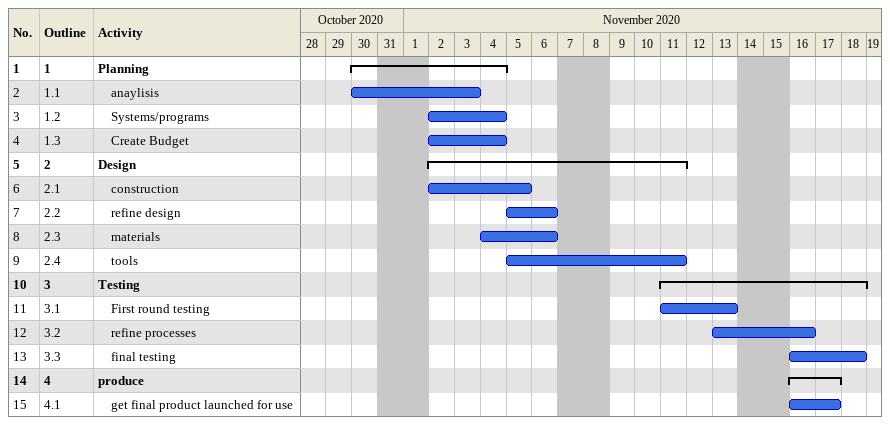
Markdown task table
| ID | WBS | Task | Start | Finish |
|---|---|---|---|---|
| 1 | 1 | **Planning** | 2020-10-30 | 2020-11-04 |
| 2 | 1.1 | anaylisis | 2020-10-30 | 2020-11-03 |
| 3 | 1.2 | Systems/programs | 2020-11-02 | 2020-11-04 |
| 4 | 1.3 | Create Budget | 2020-11-02 | 2020-11-04 |
| 5 | 2 | **Design** | 2020-11-02 | 2020-11-11 |
| 6 | 2.1 | construction | 2020-11-02 | 2020-11-05 |
| 7 | 2.2 | refine design | 2020-11-05 | 2020-11-06 |
| 8 | 2.3 | materials | 2020-11-04 | 2020-11-06 |
| 9 | 2.4 | tools | 2020-11-05 | 2020-11-11 |
| 10 | 3 | **Testing** | 2020-11-11 | 2020-11-18 |
| 11 | 3.1 | First round testing | 2020-11-11 | 2020-11-13 |
| 12 | 3.2 | refine processes | 2020-11-13 | 2020-11-16 |
| 13 | 3.3 | final testing | 2020-11-16 | 2020-11-18 |
| 14 | 4 | **produce** | 2020-11-16 | 2020-11-17 |
| 15 | 4.1 | get final product launched for use | 2020-11-16 | 2020-11-17 |
